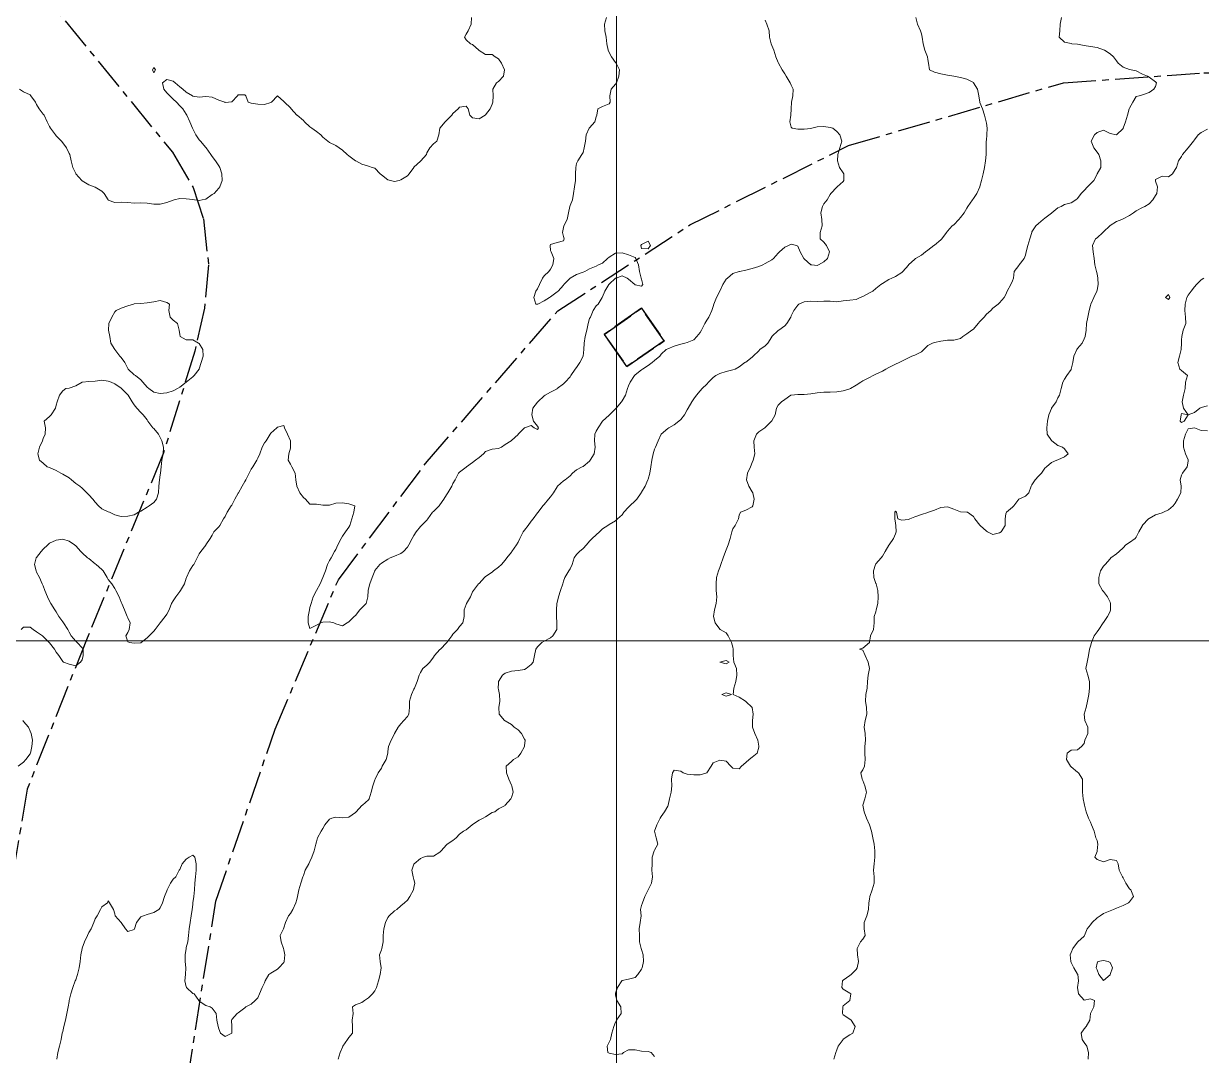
# Model space of a CAD drawing. Header units: centimetres. Extents: x 0 to 642158, y -847 to 649707.
# Drawn here: x 616421.2 to 616511.8, y 621155.5 to 621234.8 of the extents above; entities that cross this region are included whole.
import ezdxf

# ---------------------------------------------------------------- set-up
doc = ezdxf.new("R2010")
doc.units = ezdxf.units.CM
doc.header["$MEASUREMENT"] = 0
doc.linetypes.add('CENTERX2', pattern=[4, 2.5, -0.5, 0.5, -0.5])
doc.layers.add('MEV_grille', color=254, linetype='Continuous', lineweight=9)
doc.layers.add('WAL_topographie 0.5', color=253, linetype='Continuous', lineweight=20)
doc.layers.add('SPW_parcellaire cadastral', color=7, linetype='CENTERX2', lineweight=25, true_color=0xff0542)

# ---------------------------------------------------------------- blocks, each defined once
blk = doc.blocks.new('*U114')
at = {"layer": 'MEV_grille', "transparency": 33554687}
blk.add_lwpolyline([(-1338.461, 0), (1338.461, 0)], dxfattribs=at)
blk = doc.blocks.new('*U115')
at = {"layer": 'MEV_grille', "color": 0, "linetype": 'ByBlock', "lineweight": -2, "transparency": 16777216}
blk.add_blockref('*U114', (0, -1200), dxfattribs=at)
blk = doc.blocks.new('*U112')
at = {"layer": 'MEV_grille', "transparency": 33554687}
blk.add_lwpolyline([(0, 1825.476), (0, -1825.476)], dxfattribs=at)
blk = doc.blocks.new('*U113')
at = {"layer": 'MEV_grille', "color": 0, "linetype": 'ByBlock', "lineweight": -2, "transparency": 16777216}
blk.add_blockref('*U112', (1100, 0), dxfattribs=at)

msp = doc.modelspace()

# ---------------------------------------------------------------- linework, layer by layer
at = {"layer": 'SPW_parcellaire cadastral'}
for points in [[(616381.471, 621287.701), (616432.681, 621224.913), (616434.269, 621222.214), (616435.062, 621219.806), (616435.459, 621216.261), (616435.142, 621212.927), (616434.411, 621209.641), (616431.998, 621201.809), (616426.125, 621187.575), (616421.521, 621175.986), (616418.24, 621156.513)], [(616442.43, 621111.761), (616437.847, 621122.116), (616434.615, 621135.251), (616433.853, 621142.999), (616433.853, 621153.54), (616436.012, 621167.382), (616440.584, 621180.591), (616445.44, 621192.074), (616452.269, 621201.165), (616462.301, 621212.722), (616472.461, 621219.326), (616484.653, 621225.422), (616501.164, 621230.248), (616511.959, 621231.01), (616526.056, 621231.01), (616539.01, 621228.978), (616555.139, 621223.263), (616565.001, 621218.53), (616573.467, 621211.757), (616583.204, 621203.184), (616646.44, 621126.439), (616620.686, 621105.289)], [(616470.487, 621210.427), (616468.742, 621212.931), (616465.881, 621210.915), (616467.608, 621208.463), (616470.487, 621210.427)], [(616470.487, 621210.427), (616467.608, 621208.463), (616465.881, 621210.915), (616468.742, 621212.931), (616470.487, 621210.427)]]:
    msp.add_lwpolyline(points, dxfattribs=at)
at = {"layer": 'WAL_topographie 0.5'}
for points in [[(616455.665, 621235.25), (616455.635, 621234.75), (616455.408, 621234.25), (616455.25, 621233.977), (616455.146, 621233.75), (616455.25, 621233.541), (616455.6, 621233.25), (616455.75, 621233.187), (616456.227, 621232.75), (616456.25, 621232.725), (616456.75, 621232.417), (616457.25, 621232.411), (616457.5, 621232.25), (616457.75, 621232.099), (616457.975, 621231.75), (616458.198, 621231.25), (616458.133, 621230.75), (616457.75, 621230.344), (616457.584, 621230.25), (616457.313, 621229.75), (616457.336, 621229.25), (616457.304, 621228.75), (616457.25, 621228.596), (616457.1, 621228.25), (616456.75, 621227.773), (616456.725, 621227.75), (616456.25, 621227.479), (616455.75, 621227.554), (616455.554, 621227.75), (616455.417, 621228.25), (616455.25, 621228.442), (616454.75, 621228.383), (616454.639, 621228.25), (616454.25, 621227.882), (616454.161, 621227.75), (616453.75, 621227.354), (616453.656, 621227.25), (616453.25, 621226.75), (616453.25, 621226.75), (616453.153, 621226.25), (616453, 621225.75), (616452.75, 621225.55), (616452.477, 621225.25), (616452.25, 621224.855), (616452.207, 621224.75), (616451.788, 621224.25), (616451.75, 621224.23), (616451.25, 621223.767), (616451.235, 621223.75), (616450.879, 621223.25), (616450.75, 621223.099), (616450.25, 621222.783), (616450.107, 621222.75), (616449.75, 621222.668), (616449.456, 621222.75), (616449.25, 621222.802), (616448.75, 621223.176), (616448.663, 621223.25), (616448.25, 621223.68), (616448.031, 621223.75), (616447.75, 621223.835), (616447.25, 621223.985), (616446.776, 621224.25), (616446.75, 621224.262), (616446.25, 621224.638), (616446.128, 621224.75), (616445.75, 621225.071), (616445.513, 621225.25), (616445.25, 621225.431), (616444.75, 621225.671), (616444.628, 621225.75), (616444.25, 621226.073), (616444.083, 621226.25), (616443.75, 621226.504), (616443.399, 621226.75), (616443.25, 621226.869), (616442.833, 621227.25), (616442.75, 621227.342), (616442.262, 621227.75), (616442.25, 621227.762), (616441.814, 621228.25), (616441.75, 621228.329), (616441.306, 621228.75), (616441.25, 621228.817), (616440.75, 621229.25), (616440.3, 621228.75), (616440.25, 621228.724), (616439.75, 621228.583), (616439.25, 621228.594), (616438.75, 621228.683), (616438.5, 621228.75), (616438.333, 621229.25), (616438.25, 621229.313), (616437.75, 621229.333), (616437.7, 621229.25), (616437.25, 621228.776), (616437, 621228.75), (616436.75, 621228.735), (616436.708, 621228.75), (616436.25, 621228.917), (616435.75, 621229.146), (616435.25, 621229.2), (616434.75, 621229.13), (616434.25, 621229.229), (616434.217, 621229.25), (616433.75, 621229.53), (616433.475, 621229.75), (616433.25, 621229.93), (616432.902, 621230.25), (616432.75, 621230.359), (616432.25, 621230.507), (616431.935, 621230.25), (616432.022, 621229.75), (616432.25, 621229.473), (616432.478, 621229.25), (616432.75, 621229), (616433.005, 621228.75), (616433.25, 621228.464), (616433.481, 621228.25), (616433.75, 621227.846), (616433.797, 621227.75), (616434.029, 621227.25), (616434.235, 621226.75), (616434.25, 621226.719), (616434.495, 621226.25), (616434.75, 621225.869), (616434.839, 621225.75), (616435.25, 621225.271), (616435.268, 621225.25), (616435.632, 621224.75), (616435.75, 621224.583), (616435.984, 621224.25), (616436.25, 621223.877), (616436.324, 621223.75), (616436.49, 621223.25), (616436.517, 621222.75), (616436.333, 621222.25), (616436.25, 621222.163), (616435.898, 621221.75), (616435.75, 621221.655), (616435.25, 621221.318), (616434.978, 621221.25), (616434.75, 621221.209), (616434.393, 621221.25), (616434.25, 621221.27), (616433.75, 621221.338), (616433.25, 621221.367), (616432.813, 621221.25), (616432.75, 621221.236), (616432.25, 621221.047), (616431.75, 621220.931), (616431.25, 621220.913), (616430.75, 621220.989), (616430.25, 621221.022), (616429.75, 621221.012), (616429.25, 621221.06), (616428.75, 621221.068), (616428.25, 621221.043), (616427.75, 621221.235), (616427.736, 621221.25), (616427.427, 621221.75), (616427.25, 621221.914), (616426.75, 621222.223), (616426.672, 621222.25), (616426.25, 621222.411), (616425.75, 621222.717), (616425.716, 621222.75), (616425.264, 621223.25), (616425.25, 621223.27), (616425.019, 621223.75), (616424.912, 621224.25), (616424.789, 621224.75), (616424.75, 621224.824), (616424.541, 621225.25), (616424.25, 621225.64), (616424.163, 621225.75), (616423.75, 621226.18), (616423.687, 621226.25), (616423.323, 621226.75), (616423.25, 621226.879), (616423.065, 621227.25), (616422.816, 621227.75), (616422.75, 621227.842), (616422.44, 621228.25), (616422.25, 621228.589), (616422.168, 621228.75), (616421.815, 621229.25), (616421.75, 621229.31), (616421.25, 621229.56), (616420.933, 621229.75)], [(616466.042, 621235.25), (616465.901, 621234.75), (616465.929, 621234.25), (616466.01, 621233.75), (616466.067, 621233.25), (616466.169, 621232.75), (616466.25, 621232.562), (616466.422, 621232.25), (616466.75, 621231.798), (616466.788, 621231.75), (616467.06, 621231.25), (616467, 621230.75), (616466.81, 621230.25), (616466.75, 621230.15), (616466.417, 621229.75), (616466.303, 621229.25), (616466.333, 621228.75), (616466.25, 621228.635), (616465.75, 621228.429), (616465.393, 621228.25), (616465.303, 621227.75), (616465.25, 621227.625), (616465.153, 621227.25), (616464.75, 621226.787), (616464.719, 621226.75), (616464.489, 621226.25), (616464.429, 621225.75), (616464.342, 621225.25), (616464.25, 621224.9), (616464.15, 621224.75), (616463.857, 621224.25), (616463.75, 621224.036), (616463.683, 621223.75), (616463.667, 621223.25), (616463.671, 621222.75), (616463.588, 621222.25), (616463.51, 621221.75), (616463.444, 621221.25), (616463.25, 621220.813), (616463.233, 621220.75), (616463.129, 621220.25), (616463.024, 621219.75), (616462.771, 621219.25), (616462.75, 621219.125), (616462.678, 621218.75), (616462.75, 621218.45), (616462.783, 621218.25), (616462.75, 621218.107), (616462.25, 621217.985), (616461.75, 621217.825), (616461.712, 621217.75), (616461.75, 621217.375), (616461.783, 621217.25), (616462.009, 621216.75), (616461.936, 621216.25), (616461.75, 621215.925), (616461.615, 621215.75), (616461.25, 621215.422), (616461.128, 621215.25), (616460.901, 621214.75), (616460.75, 621214.408), (616460.625, 621214.25), (616460.469, 621213.75), (616460.625, 621213.25), (616460.75, 621213.228), (616460.782, 621213.25), (616461.25, 621213.496), (616461.679, 621213.75), (616461.75, 621213.797), (616462.25, 621214.192), (616462.328, 621214.25), (616462.75, 621214.712), (616462.777, 621214.75), (616463.25, 621215.243), (616463.261, 621215.25), (616463.75, 621215.528), (616464.25, 621215.698), (616464.371, 621215.75), (616464.75, 621215.952), (616465.25, 621216.154), (616465.422, 621216.25), (616465.75, 621216.4), (616466.133, 621216.75), (616466.25, 621216.86), (616466.75, 621217.168), (616467.25, 621217.18), (616467.75, 621217.036), (616468.25, 621216.821), (616468.3, 621216.75), (616468.507, 621216.25), (616468.594, 621215.75), (616468.721, 621215.25), (616468.75, 621215.15), (616468.85, 621214.75), (616468.75, 621214.633), (616468.25, 621214.722), (616468.227, 621214.75), (616467.75, 621215.17), (616467.639, 621215.25), (616467.25, 621215.425), (616466.783, 621215.25), (616466.75, 621215.239), (616466.25, 621214.785), (616466.224, 621214.75), (616465.909, 621214.25), (616465.75, 621213.813), (616465.717, 621213.75), (616465.4, 621213.25), (616465.25, 621213.125), (616465.036, 621212.75), (616464.824, 621212.25), (616464.75, 621212.139), (616464.631, 621211.75), (616464.528, 621211.25), (616464.41, 621210.75), (616464.325, 621210.25), (616464.312, 621209.75), (616464.25, 621209.25), (616464.25, 621209.25), (616463.993, 621208.75), (616463.75, 621208.372), (616463.65, 621208.25), (616463.317, 621207.75), (616463.25, 621207.669), (616462.867, 621207.25), (616462.75, 621207.13), (616462.264, 621206.75), (616462.25, 621206.74), (616461.75, 621206.492), (616461.345, 621206.25), (616461.25, 621206.19), (616460.778, 621205.75), (616460.75, 621205.712), (616460.394, 621205.25), (616460.307, 621204.75), (616460.45, 621204.25), (616460.75, 621203.875), (616460.817, 621203.75), (616460.75, 621203.625), (616460.5, 621203.75), (616460.25, 621203.917), (616459.75, 621203.75), (616459.75, 621203.75), (616459.265, 621203.25), (616459.25, 621203.234), (616458.75, 621202.765), (616458.729, 621202.75), (616458.25, 621202.455), (616457.974, 621202.25), (616457.75, 621202.148), (616457.25, 621202.091), (616456.75, 621201.926), (616456.583, 621201.75), (616456.25, 621201.462), (616455.981, 621201.25), (616455.75, 621201.076), (616455.281, 621200.75), (616455.25, 621200.718), (616454.75, 621200.326), (616454.677, 621200.25), (616454.425, 621199.75), (616454.25, 621199.456), (616454.151, 621199.25), (616453.857, 621198.75), (616453.75, 621198.59), (616453.545, 621198.25), (616453.25, 621197.813), (616453.19, 621197.75), (616452.75, 621197.325), (616452.674, 621197.25), (616452.325, 621196.75), (616452.25, 621196.657), (616451.835, 621196.25), (616451.75, 621196.154), (616451.428, 621195.75), (616451.25, 621195.481), (616451.116, 621195.25), (616450.855, 621194.75), (616450.75, 621194.561), (616450.446, 621194.25), (616450.25, 621194.098), (616449.75, 621193.893), (616449.432, 621193.75), (616449.25, 621193.65), (616448.75, 621193.333), (616448.635, 621193.25), (616448.25, 621192.774), (616448.236, 621192.75), (616448.031, 621192.25), (616447.856, 621191.75), (616447.75, 621191.361), (616447.724, 621191.25), (616447.697, 621190.75), (616447.588, 621190.25), (616447.25, 621189.912), (616447.093, 621189.75), (616446.75, 621189.336), (616446.654, 621189.25), (616446.25, 621188.83), (616446.125, 621188.75), (616445.75, 621188.528), (616445.25, 621188.696), (616445.096, 621188.75), (616444.75, 621188.83), (616444.25, 621188.802), (616444.094, 621188.75), (616443.75, 621188.573), (616443.25, 621188.321), (616443.122, 621188.75), (616443.128, 621189.25), (616443.213, 621189.75), (616443.25, 621189.926), (616443.352, 621190.25), (616443.507, 621190.75), (616443.75, 621191.236), (616443.758, 621191.25), (616444.039, 621191.75), (616444.25, 621192.236), (616444.257, 621192.25), (616444.449, 621192.75), (616444.607, 621193.25), (616444.75, 621193.55), (616444.879, 621193.75), (616445.155, 621194.25), (616445.25, 621194.403), (616445.397, 621194.75), (616445.65, 621195.25), (616445.75, 621195.413), (616445.98, 621195.75), (616446.25, 621196.104), (616446.333, 621196.25), (616446.477, 621196.75), (616446.625, 621197.25), (616446.694, 621197.75), (616446.25, 621197.893), (616445.75, 621197.969), (616445.25, 621197.957), (616444.75, 621197.803), (616444.25, 621197.788), (616443.75, 621197.883), (616443.25, 621197.886), (616442.917, 621198.25), (616442.75, 621198.393), (616442.487, 621198.75), (616442.25, 621199.25), (616442.25, 621199.25), (616442.173, 621199.75), (616442.131, 621200.25), (616441.855, 621200.75), (616441.75, 621200.95), (616441.583, 621201.25), (616441.641, 621201.75), (616441.75, 621202.167), (616441.769, 621202.25), (616441.75, 621202.749), (616441.75, 621202.75), (616441.519, 621203.25), (616441.303, 621203.75), (616441.25, 621203.917), (616440.75, 621203.794), (616440.712, 621203.75), (616440.25, 621203.341), (616440.194, 621203.25), (616439.892, 621202.75), (616439.75, 621202.576), (616439.589, 621202.25), (616439.408, 621201.75), (616439.25, 621201.421), (616439.167, 621201.25), (616438.866, 621200.75), (616438.75, 621200.572), (616438.575, 621200.25), (616438.326, 621199.75), (616438.25, 621199.606), (616438.047, 621199.25), (616437.769, 621198.75), (616437.75, 621198.715), (616437.487, 621198.25), (616437.25, 621197.8), (616437.213, 621197.75), (616436.893, 621197.25), (616436.75, 621196.926), (616436.622, 621196.75), (616436.318, 621196.25), (616436.25, 621196.138), (616435.881, 621195.75), (616435.75, 621195.5), (616435.588, 621195.25), (616435.259, 621194.75), (616435.25, 621194.736), (616434.878, 621194.25), (616434.75, 621194.068), (616434.586, 621193.75), (616434.326, 621193.25), (616434.25, 621193.155), (616434, 621192.75), (616433.774, 621192.25), (616433.75, 621192.187), (616433.61, 621191.75), (616433.318, 621191.25), (616433.25, 621191.155), (616432.946, 621190.75), (616432.75, 621190.461), (616432.623, 621190.25), (616432.429, 621189.75), (616432.25, 621189.434), (616432.12, 621189.25), (616431.75, 621188.762), (616431.74, 621188.75), (616431.361, 621188.25), (616431.25, 621188.132), (616430.889, 621187.75), (616430.75, 621187.606), (616430.276, 621187.25), (616430.25, 621187.231), (616429.75, 621187.187), (616429.375, 621187.25), (616429.25, 621187.294), (616429.093, 621187.75), (616429.25, 621188.013), (616429.351, 621188.25), (616429.428, 621188.75), (616429.25, 621189.132), (616429.216, 621189.25), (616429.002, 621189.75), (616428.798, 621190.25), (616428.75, 621190.353), (616428.588, 621190.75), (616428.347, 621191.25), (616428.25, 621191.406), (616428.018, 621191.75), (616427.75, 621192.097), (616427.663, 621192.25), (616427.364, 621192.75), (616427.25, 621192.854), (616426.815, 621193.25), (616426.75, 621193.299), (616426.25, 621193.69), (616426.167, 621193.75), (616425.75, 621194.131), (616425.644, 621194.25), (616425.25, 621194.677), (616425.168, 621194.75), (616424.75, 621195.04), (616424.25, 621195.189), (616423.75, 621195.117), (616423.25, 621194.874), (616423.101, 621194.75), (616422.75, 621194.423), (616422.603, 621194.25), (616422.25, 621193.784), (616422.222, 621193.75), (616422.087, 621193.25), (616422.21, 621192.75), (616422.25, 621192.662), (616422.458, 621192.25), (616422.68, 621191.75), (616422.75, 621191.6), (616422.882, 621191.25), (616423.073, 621190.75), (616423.25, 621190.422), (616423.341, 621190.25), (616423.656, 621189.75), (616423.75, 621189.602), (616423.955, 621189.25), (616424.25, 621188.826), (616424.307, 621188.75), (616424.642, 621188.25), (616424.75, 621188.047), (616424.91, 621187.75), (616425.25, 621187.343), (616425.36, 621187.25), (616425.75, 621186.837), (616425.825, 621186.75), (616425.829, 621186.25), (616425.75, 621185.927), (616425.63, 621185.75), (616425.25, 621185.453), (616424.75, 621185.585), (616424.313, 621185.75), (616424.25, 621185.786), (616423.959, 621186.25), (616423.75, 621186.503), (616423.619, 621186.75), (616423.25, 621187.213), (616423.224, 621187.25), (616422.75, 621187.707), (616422.689, 621187.75), (616422.25, 621188.077), (616421.988, 621188.25), (616421.75, 621188.433), (616421.25, 621188.439), (616421.05, 621188.25)], [(616489.825, 621235.25), (616489.963, 621234.75), (616490.171, 621234.25), (616490.25, 621234), (616490.319, 621233.75), (616490.395, 621233.25), (616490.521, 621232.75), (616490.712, 621232.25), (616490.75, 621232.036), (616490.794, 621231.75), (616490.883, 621231.25), (616491.25, 621231.073), (616491.75, 621230.944), (616492.25, 621230.84), (616492.75, 621230.75), (616492.75, 621230.75), (616493.25, 621230.645), (616493.75, 621230.521), (616494.25, 621230.26), (616494.263, 621230.25), (616494.562, 621229.75), (616494.656, 621229.25), (616494.74, 621228.75), (616494.75, 621228.726), (616494.935, 621228.25), (616495.1, 621227.75), (616495.23, 621227.25), (616495.25, 621227.139), (616495.301, 621226.75), (616495.287, 621226.25), (616495.25, 621225.833), (616495.24, 621225.75), (616495.241, 621225.25), (616495.223, 621224.75), (616495.17, 621224.25), (616495.101, 621223.75), (616495.005, 621223.25), (616494.88, 621222.75), (616494.75, 621222.283), (616494.74, 621222.25), (616494.52, 621221.75), (616494.25, 621221.353), (616494.17, 621221.25), (616493.823, 621220.75), (616493.75, 621220.62), (616493.533, 621220.25), (616493.25, 621219.899), (616493.122, 621219.75), (616492.75, 621219.34), (616492.625, 621219.25), (616492.25, 621218.846), (616492.179, 621218.75), (616491.831, 621218.25), (616491.75, 621218.188), (616491.25, 621217.783), (616491.212, 621217.75), (616490.75, 621217.387), (616490.561, 621217.25), (616490.25, 621217.015), (616489.802, 621216.75), (616489.75, 621216.709), (616489.264, 621216.25), (616489.25, 621216.237), (616488.835, 621215.75), (616488.75, 621215.686), (616488.25, 621215.364), (616487.972, 621215.25), (616487.75, 621215.139), (616487.25, 621214.836), (616487.128, 621214.75), (616486.75, 621214.44), (616486.506, 621214.25), (616486.25, 621214.099), (616485.75, 621213.832), (616485.554, 621213.75), (616485.25, 621213.611), (616484.75, 621213.555), (616484.25, 621213.485), (616483.75, 621213.428), (616483.25, 621213.462), (616482.75, 621213.462), (616482.25, 621213.439), (616481.75, 621213.461), (616481.25, 621213.409), (616480.842, 621213.25), (616480.75, 621213.174), (616480.434, 621212.75), (616480.25, 621212.336), (616480.209, 621212.25), (616479.899, 621211.75), (616479.75, 621211.581), (616479.286, 621211.25), (616479.25, 621211.227), (616478.765, 621210.75), (616478.75, 621210.728), (616478.449, 621210.25), (616478.25, 621210.046), (616477.838, 621209.75), (616477.75, 621209.663), (616477.32, 621209.25), (616477.25, 621209.171), (616476.75, 621208.783), (616476.693, 621208.75), (616476.25, 621208.42), (616475.93, 621208.25), (616475.75, 621208.203), (616475.25, 621208.063), (616474.75, 621207.907), (616474.439, 621207.75), (616474.25, 621207.618), (616473.886, 621207.25), (616473.75, 621207.096), (616473.404, 621206.75), (616473.25, 621206.586), (616472.967, 621206.25), (616472.75, 621205.97), (616472.607, 621205.75), (616472.317, 621205.25), (616472.25, 621205.12), (616472.04, 621204.75), (616471.75, 621204.371), (616471.6, 621204.25), (616471.25, 621203.963), (616470.844, 621203.75), (616470.75, 621203.691), (616470.25, 621203.25), (616470.25, 621203.25), (616470.026, 621202.75), (616469.803, 621202.25), (616469.75, 621202.107), (616469.641, 621201.75), (616469.528, 621201.25), (616469.447, 621200.75), (616469.373, 621200.25), (616469.25, 621199.806), (616469.237, 621199.75), (616469.015, 621199.25), (616468.75, 621198.79), (616468.723, 621198.75), (616468.371, 621198.25), (616468.25, 621198.13), (616467.836, 621197.75), (616467.75, 621197.656), (616467.37, 621197.25), (616467.25, 621197.059), (616466.9, 621196.75), (616466.75, 621196.595), (616466.25, 621196.321), (616466.159, 621196.25), (616465.75, 621195.969), (616465.521, 621195.75), (616465.25, 621195.521), (616464.955, 621195.25), (616464.75, 621195.025), (616464.5, 621194.75), (616464.25, 621194.475), (616463.974, 621194.25), (616463.75, 621194), (616463.554, 621193.75), (616463.407, 621193.25), (616463.25, 621192.917), (616463.165, 621192.75), (616462.856, 621192.25), (616462.75, 621191.958), (616462.681, 621191.75), (616462.523, 621191.25), (616462.354, 621190.75), (616462.25, 621190.327), (616462.235, 621190.25), (616462.194, 621189.75), (616462.198, 621189.25), (616462.238, 621188.75), (616462.241, 621188.25), (616461.917, 621187.75), (616461.75, 621187.61), (616461.25, 621187.363), (616461.08, 621187.25), (616460.75, 621186.913), (616460.623, 621186.75), (616460.514, 621186.25), (616460.405, 621185.75), (616460.25, 621185.554), (616459.88, 621185.25), (616459.75, 621185.173), (616459.25, 621185.101), (616458.75, 621185.047), (616458.25, 621184.898), (616458.06, 621184.75), (616457.758, 621184.25), (616457.75, 621184.125), (616457.73, 621183.75), (616457.75, 621183.643), (616457.829, 621183.25), (616457.857, 621182.75), (616457.763, 621182.25), (616457.792, 621181.75), (616458.21, 621181.25), (616458.25, 621181.224), (616458.75, 621180.946), (616458.959, 621180.75), (616459.25, 621180.531), (616459.512, 621180.25), (616459.75, 621179.836), (616459.787, 621179.75), (616459.75, 621179.322), (616459.745, 621179.25), (616459.467, 621178.75), (616459.25, 621178.475), (616458.904, 621178.25), (616458.75, 621178.117), (616458.327, 621177.75), (616458.355, 621177.25), (616458.552, 621176.75), (616458.75, 621176.293), (616458.77, 621176.25), (616458.864, 621175.75), (616458.75, 621175.344), (616458.705, 621175.25), (616458.263, 621174.75), (616458.25, 621174.74), (616457.75, 621174.46), (616457.454, 621174.25), (616457.25, 621174.181), (616456.75, 621173.861), (616456.561, 621173.75), (616456.25, 621173.595), (616455.75, 621173.269), (616455.728, 621173.25), (616455.25, 621172.864), (616455.047, 621172.75), (616454.75, 621172.524), (616454.489, 621172.25), (616454.25, 621172.031), (616453.8, 621171.75), (616453.75, 621171.706), (616453.331, 621171.25), (616453.25, 621171.143), (616452.75, 621170.848), (616452.25, 621170.832), (616451.975, 621170.75), (616451.75, 621170.645), (616451.264, 621170.25), (616451.25, 621170.225), (616451.074, 621169.75), (616451.189, 621169.25), (616451.25, 621169.036), (616451.325, 621168.75), (616451.25, 621168.417), (616451.207, 621168.25), (616450.937, 621167.75), (616450.75, 621167.466), (616450.522, 621167.25), (616450.25, 621167.024), (616449.921, 621166.75), (616449.75, 621166.625), (616449.341, 621166.25), (616449.25, 621166.121), (616449.052, 621165.75), (616448.93, 621165.25), (616448.875, 621164.75), (616448.878, 621164.25), (616448.785, 621163.75), (616448.75, 621163.65), (616448.596, 621163.25), (616448.646, 621162.75), (616448.718, 621162.25), (616448.664, 621161.75), (616448.523, 621161.25), (616448.365, 621160.75), (616448.25, 621160.5), (616448.063, 621160.25), (616447.75, 621159.95), (616447.438, 621159.75), (616447.25, 621159.592), (616446.75, 621159.406), (616446.522, 621159.25), (616446.573, 621158.75), (616446.49, 621158.25), (616446.523, 621157.75), (616446.529, 621157.25), (616446.25, 621156.898), (616446.142, 621156.75), (616445.777, 621156.25), (616445.75, 621156.167), (616445.571, 621155.75), (616445.417, 621155.25)], [(616501.018, 621235.25), (616500.924, 621234.75), (616500.893, 621234.25), (616500.839, 621233.75), (616501.25, 621233.372), (616501.75, 621233.257), (616501.813, 621233.25), (616502.25, 621233.216), (616502.75, 621233.121), (616503.25, 621233.047), (616503.75, 621232.968), (616504.25, 621232.776), (616504.319, 621232.75), (616504.75, 621232.459), (616505.023, 621232.25), (616505.25, 621231.924), (616505.364, 621231.75), (616505.75, 621231.443), (616506.25, 621231.277), (616506.365, 621231.25), (616506.75, 621231.167), (616507.25, 621230.914), (616507.63, 621230.75), (616507.75, 621230.682), (616508.25, 621230.329), (616508.325, 621230.25), (616508.25, 621229.969), (616508.11, 621229.75), (616507.75, 621229.513), (616507.25, 621229.329), (616506.977, 621229.25), (616506.75, 621229.184), (616506.504, 621228.75), (616506.25, 621228.303), (616506.232, 621228.25), (616506.081, 621227.75), (616505.95, 621227.25), (616505.759, 621226.75), (616505.75, 621226.733), (616505.25, 621226.25), (616505.25, 621226.25), (616505.25, 621226.25), (616504.75, 621226.347), (616504.25, 621226.611), (616503.75, 621226.436), (616503.564, 621226.25), (616503.303, 621225.75), (616503.51, 621225.25), (616503.75, 621224.917), (616503.886, 621224.75), (616504.037, 621224.25), (616504.033, 621223.75), (616503.771, 621223.25), (616503.75, 621223.219), (616503.503, 621222.75), (616503.25, 621222.489), (616503.014, 621222.25), (616502.75, 621221.983), (616502.525, 621221.75), (616502.25, 621221.359), (616502.11, 621221.25), (616501.75, 621221.019), (616501.25, 621220.885), (616500.994, 621220.75), (616500.75, 621220.636), (616500.265, 621220.25), (616500.25, 621220.237), (616499.75, 621219.843), (616499.618, 621219.75), (616499.25, 621219.427), (616499.058, 621219.25), (616498.75, 621218.788), (616498.732, 621218.75), (616498.593, 621218.25), (616498.435, 621217.75), (616498.307, 621217.25), (616498.25, 621217.015), (616498.162, 621216.75), (616497.771, 621216.25), (616497.75, 621216.22), (616497.381, 621215.75), (616497.33, 621215.25), (616497.25, 621215.045), (616497.123, 621214.75), (616496.847, 621214.25), (616496.75, 621213.989), (616496.622, 621213.75), (616496.25, 621213.35), (616496.147, 621213.25), (616495.75, 621212.927), (616495.598, 621212.75), (616495.25, 621212.471), (616495.083, 621212.25), (616494.75, 621211.906), (616494.627, 621211.75), (616494.25, 621211.332), (616494.121, 621211.25), (616493.75, 621210.951), (616493.433, 621210.75), (616493.25, 621210.606), (616492.75, 621210.477), (616492.25, 621210.482), (616491.75, 621210.391), (616491.25, 621210.297), (616491.104, 621210.25), (616490.75, 621210.057), (616490.428, 621209.75), (616490.25, 621209.587), (616489.75, 621209.333), (616489.528, 621209.25), (616489.25, 621209.115), (616488.75, 621208.856), (616488.542, 621208.75), (616488.25, 621208.639), (616487.75, 621208.371), (616487.524, 621208.25), (616487.25, 621208.106), (616486.75, 621207.868), (616486.547, 621207.75), (616486.25, 621207.612), (616485.75, 621207.352), (616485.592, 621207.25), (616485.25, 621207.026), (616484.793, 621206.75), (616484.75, 621206.731), (616484.25, 621206.579), (616483.75, 621206.503), (616483.25, 621206.488), (616482.75, 621206.477), (616482.25, 621206.43), (616481.75, 621206.346), (616481.25, 621206.289), (616480.75, 621206.31), (616480.25, 621206.262), (616480.222, 621206.25), (616479.75, 621205.927), (616479.491, 621205.75), (616479.25, 621205.479), (616479.105, 621205.25), (616479, 621204.75), (616478.75, 621204.288), (616478.725, 621204.25), (616478.25, 621203.775), (616478.21, 621203.75), (616477.75, 621203.432), (616477.568, 621203.25), (616477.368, 621202.75), (616477.393, 621202.25), (616477.455, 621201.75), (616477.317, 621201.25), (616477.25, 621201.088), (616477.104, 621200.75), (616476.897, 621200.25), (616476.817, 621199.75), (616476.991, 621199.25), (616477.25, 621198.826), (616477.285, 621198.75), (616477.395, 621198.25), (616477.294, 621197.75), (616477.25, 621197.68), (616476.75, 621197.427), (616476.345, 621197.25), (616476.25, 621197.028), (616476.186, 621196.75), (616475.934, 621196.25), (616475.75, 621195.97), (616475.678, 621195.75), (616475.555, 621195.25), (616475.396, 621194.75), (616475.25, 621194.379), (616475.207, 621194.25), (616475.01, 621193.75), (616474.838, 621193.25), (616474.75, 621193.007), (616474.654, 621192.75), (616474.512, 621192.25), (616474.477, 621191.75), (616474.489, 621191.25), (616474.524, 621190.75), (616474.485, 621190.25), (616474.349, 621189.75), (616474.276, 621189.25), (616474.401, 621188.75), (616474.75, 621188.271), (616474.792, 621188.25), (616475.25, 621187.982), (616475.406, 621187.75), (616475.652, 621187.25), (616475.75, 621186.889), (616475.78, 621186.75), (616475.772, 621186.25), (616475.83, 621185.75), (616476.028, 621185.25), (616476.06, 621184.75), (616475.99, 621184.25), (616475.838, 621183.75), (616475.794, 621183.25), (616476.25, 621183.049), (616476.719, 621182.75), (616476.75, 621182.719), (616477.25, 621182.25), (616477.25, 621182.25), (616477.318, 621181.75), (616477.257, 621181.25), (616477.274, 621180.75), (616477.447, 621180.25), (616477.674, 621179.75), (616477.75, 621179.279), (616477.756, 621179.25), (616477.75, 621179.222), (616477.63, 621178.75), (616477.25, 621178.429), (616477.008, 621178.25), (616476.75, 621178.025), (616476.435, 621177.75), (616476.25, 621177.548), (616475.75, 621177.602), (616475.597, 621177.75), (616475.25, 621178.123), (616474.75, 621178.221), (616474.25, 621178.007), (616474.104, 621177.75), (616473.75, 621177.25), (616473.75, 621177.25), (616473.25, 621177.083), (616472.75, 621177.09), (616472.25, 621177.147), (616471.942, 621177.25), (616471.75, 621177.364), (616471.25, 621177.45), (616471.131, 621177.25), (616471.045, 621176.75), (616471.07, 621176.25), (616471.025, 621175.75), (616470.894, 621175.25), (616470.777, 621174.75), (616470.75, 621174.673), (616470.494, 621174.25), (616470.25, 621173.888), (616470.163, 621173.75), (616469.924, 621173.25), (616469.75, 621172.75), (616469.861, 621172.25), (616469.992, 621171.75), (616469.75, 621171.309), (616469.714, 621171.25), (616469.57, 621170.75), (616469.556, 621170.25), (616469.522, 621169.75), (616469.576, 621169.25), (616469.509, 621168.75), (616469.25, 621168.25), (616469.25, 621168.25), (616468.995, 621167.75), (616468.807, 621167.25), (616468.75, 621167.05), (616468.67, 621166.75), (616468.703, 621166.25), (616468.63, 621165.75), (616468.562, 621165.25), (616468.577, 621164.75), (616468.594, 621164.25), (616468.719, 621163.75), (616468.75, 621163.672), (616468.855, 621163.25), (616468.89, 621162.75), (616468.791, 621162.25), (616468.75, 621162.163), (616468.46, 621161.75), (616468.25, 621161.522), (616467.75, 621161.384), (616467.25, 621161.276), (616467.216, 621161.25), (616466.905, 621160.75), (616466.75, 621160.303), (616466.728, 621160.25), (616466.75, 621160.173), (616466.85, 621159.75), (616467.142, 621159.25), (616467.182, 621158.75), (616466.824, 621158.25), (616466.75, 621158.096), (616466.614, 621157.75), (616466.467, 621157.25), (616466.346, 621156.75), (616466.25, 621156.558), (616466.102, 621156.25), (616466.155, 621155.75), (616466.25, 621155.712), (616466.75, 621155.601), (616467.25, 621155.641), (616467.35, 621155.75), (616467.75, 621155.967), (616468.25, 621155.958), (616468.75, 621155.844), (616469.25, 621155.836), (616469.478, 621155.75), (616469.75, 621155.45)], [(616478.25, 621235.05), (616478.382, 621234.75), (616478.548, 621234.25), (616478.587, 621233.75), (616478.712, 621233.25), (616478.75, 621233.113), (616478.904, 621232.75), (616479.062, 621232.25), (616479.25, 621231.8), (616479.266, 621231.75), (616479.554, 621231.25), (616479.75, 621230.945), (616479.863, 621230.75), (616480.164, 621230.25), (616480.25, 621230.058), (616480.398, 621229.75), (616480.367, 621229.25), (616480.268, 621228.75), (616480.25, 621228.25), (616480.25, 621228.25), (616480.222, 621227.75), (616480.137, 621227.25), (616480.25, 621226.841), (616480.327, 621226.75), (616480.75, 621226.689), (616481.25, 621226.677), (616481.75, 621226.728), (616481.837, 621226.75), (616482.25, 621226.857), (616482.75, 621226.896), (616483.25, 621226.802), (616483.445, 621226.75), (616483.75, 621226.5), (616483.989, 621226.25), (616484.133, 621225.75), (616483.98, 621225.25), (616483.818, 621224.75), (616483.813, 621224.25), (616483.954, 621223.75), (616484.25, 621223.317), (616484.278, 621223.25), (616484.283, 621222.75), (616484.25, 621222.667), (616483.781, 621222.25), (616483.75, 621222.224), (616483.3, 621221.75), (616483.25, 621221.673), (616483.021, 621221.25), (616482.75, 621220.94), (616482.645, 621220.75), (616482.528, 621220.25), (616482.606, 621219.75), (616482.625, 621219.25), (616482.46, 621218.75), (616482.461, 621218.25), (616482.75, 621218.011), (616482.947, 621217.75), (616483.192, 621217.25), (616483.027, 621216.75), (616482.75, 621216.487), (616482.339, 621216.25), (616482.25, 621216.212), (616481.833, 621216.25), (616481.75, 621216.265), (616481.25, 621216.722), (616481.203, 621216.75), (616480.929, 621217.25), (616480.75, 621217.691), (616480.659, 621217.75), (616480.25, 621217.85), (616480.036, 621217.75), (616479.75, 621217.614), (616479.34, 621217.25), (616479.25, 621217.158), (616478.881, 621216.75), (616478.75, 621216.646), (616478.25, 621216.352), (616478.068, 621216.25), (616477.75, 621216.126), (616477.25, 621215.976), (616476.75, 621215.865), (616476.272, 621215.75), (616476.25, 621215.746), (616475.75, 621215.591), (616475.347, 621215.25), (616475.25, 621215.149), (616475.002, 621214.75), (616474.76, 621214.25), (616474.75, 621214.227), (616474.51, 621213.75), (616474.306, 621213.25), (616474.25, 621213.05), (616474.138, 621212.75), (616473.917, 621212.25), (616473.75, 621212.005), (616473.616, 621211.75), (616473.36, 621211.25), (616473.25, 621211.067), (616472.997, 621210.75), (616472.75, 621210.511), (616472.25, 621210.296), (616472.071, 621210.25), (616471.75, 621210.166), (616471.25, 621210.005), (616470.75, 621209.799), (616470.632, 621209.75), (616470.25, 621209.389), (616470.139, 621209.25), (616469.75, 621208.913), (616469.565, 621208.75), (616469.25, 621208.534), (616468.828, 621208.25), (616468.75, 621208.203), (616468.25, 621207.806), (616468.199, 621207.75), (616467.875, 621207.25), (616467.75, 621206.974), (616467.671, 621206.75), (616467.5, 621206.25), (616467.25, 621205.807), (616467.212, 621205.75), (616466.794, 621205.25), (616466.75, 621205.2), (616466.28, 621204.75), (616466.25, 621204.719), (616465.75, 621204.25), (616465.75, 621204.25), (616465.401, 621203.75), (616465.25, 621203.487), (616465.152, 621203.25), (616465.126, 621202.75), (616465.187, 621202.25), (616465.089, 621201.75), (616464.792, 621201.25), (616464.75, 621201.188), (616464.25, 621200.78), (616464.184, 621200.75), (616463.75, 621200.511), (616463.445, 621200.25), (616463.25, 621200.041), (616462.869, 621199.75), (616462.75, 621199.68), (616462.281, 621199.25), (616462.25, 621199.213), (616461.978, 621198.75), (616461.75, 621198.432), (616461.594, 621198.25), (616461.25, 621197.86), (616461.154, 621197.75), (616460.788, 621197.25), (616460.75, 621197.201), (616460.41, 621196.75), (616460.25, 621196.559), (616460.031, 621196.25), (616459.75, 621195.89), (616459.655, 621195.75), (616459.395, 621195.25), (616459.25, 621194.952), (616459.132, 621194.75), (616458.777, 621194.25), (616458.75, 621194.2), (616458.393, 621193.75), (616458.25, 621193.563), (616457.967, 621193.25), (616457.75, 621193.045), (616457.366, 621192.75), (616457.25, 621192.641), (616456.75, 621192.321), (616456.66, 621192.25), (616456.25, 621191.793), (616456.207, 621191.75), (616455.827, 621191.25), (616455.75, 621191.132), (616455.599, 621190.75), (616455.297, 621190.25), (616455.25, 621190.171), (616455.112, 621189.75), (616455.115, 621189.25), (616455.006, 621188.75), (616454.75, 621188.481), (616454.595, 621188.25), (616454.25, 621187.88), (616454.168, 621187.75), (616453.782, 621187.25), (616453.75, 621187.214), (616453.286, 621186.75), (616453.25, 621186.715), (616452.831, 621186.25), (616452.75, 621186.136), (616452.464, 621185.75), (616452.25, 621185.514), (616451.931, 621185.25), (616451.75, 621184.958), (616451.651, 621184.75), (616451.503, 621184.25), (616451.285, 621183.75), (616451.25, 621183.669), (616451.068, 621183.25), (616450.903, 621182.75), (616450.908, 621182.25), (616450.855, 621181.75), (616450.75, 621181.578), (616450.484, 621181.25), (616450.25, 621181.01), (616450.037, 621180.75), (616449.755, 621180.25), (616449.75, 621180.239), (616449.5, 621179.75), (616449.294, 621179.25), (616449.25, 621178.875), (616449.237, 621178.75), (616449.104, 621178.25), (616448.819, 621177.75), (616448.75, 621177.587), (616448.5, 621177.25), (616448.266, 621176.75), (616448.25, 621176.706), (616448.093, 621176.25), (616447.968, 621175.75), (616447.819, 621175.25), (616447.75, 621175.168), (616447.294, 621174.75), (616447.25, 621174.721), (616446.804, 621174.25), (616446.75, 621174.196), (616446.25, 621173.839), (616445.75, 621173.789), (616445.25, 621173.821), (616444.941, 621173.75), (616444.75, 621173.67), (616444.411, 621173.25), (616444.25, 621172.956), (616444.11, 621172.75), (616443.836, 621172.25), (616443.75, 621171.938), (616443.706, 621171.75), (616443.588, 621171.25), (616443.398, 621170.75), (616443.25, 621170.417), (616443.159, 621170.25), (616442.892, 621169.75), (616442.75, 621169.346), (616442.719, 621169.25), (616442.563, 621168.75), (616442.394, 621168.25), (616442.309, 621167.75), (616442.25, 621167.5), (616442.167, 621167.25), (616441.933, 621166.75), (616441.75, 621166.433), (616441.605, 621166.25), (616441.368, 621165.75), (616441.25, 621165.341), (616441.21, 621165.25), (616440.954, 621164.75), (616441.031, 621164.25), (616441.214, 621163.75), (616441.25, 621163.645), (616441.338, 621163.25), (616441.282, 621162.75), (616441.25, 621162.673), (616440.866, 621162.25), (616440.75, 621162.154), (616440.25, 621161.859), (616440.094, 621161.75), (616439.825, 621161.25), (616439.75, 621161.1), (616439.594, 621160.75), (616439.385, 621160.25), (616439.25, 621159.946), (616439.046, 621159.75), (616438.75, 621159.479), (616438.327, 621159.25), (616438.25, 621159.187), (616437.75, 621158.806), (616437.673, 621158.75), (616437.25, 621158.292), (616437.219, 621158.25), (616437.25, 621157.751), (616437.25, 621157.75), (616437.25, 621157.25), (616437.25, 621157.25), (616436.75, 621156.972), (616436.393, 621157.25), (616436.25, 621157.583), (616436.204, 621157.75), (616436.103, 621158.25), (616436.058, 621158.75), (616435.75, 621159.15), (616435.583, 621159.25), (616435.25, 621159.375), (616434.75, 621159.687), (616434.725, 621159.75), (616434.344, 621160.25), (616434.25, 621160.294), (616433.78, 621160.75), (616433.75, 621160.8), (616433.652, 621161.25), (616433.683, 621161.75), (616433.706, 621162.25), (616433.664, 621162.75), (616433.657, 621163.25), (616433.733, 621163.75), (616433.75, 621163.815), (616433.864, 621164.25), (616433.928, 621164.75), (616433.966, 621165.25), (616434.051, 621165.75), (616434.134, 621166.25), (616434.204, 621166.75), (616434.25, 621167.113), (616434.266, 621167.25), (616434.337, 621167.75), (616434.388, 621168.25), (616434.401, 621168.75), (616434.454, 621169.25), (616434.517, 621169.75), (616434.518, 621170.25), (616434.406, 621170.75), (616434.25, 621170.922), (616433.972, 621170.75), (616433.75, 621170.607), (616433.438, 621170.25), (616433.25, 621169.821), (616433.212, 621169.75), (616432.956, 621169.25), (616432.75, 621169.066), (616432.543, 621168.75), (616432.28, 621168.25), (616432.25, 621168.173), (616432.088, 621167.75), (616431.911, 621167.25), (616431.75, 621166.865), (616431.635, 621166.75), (616431.25, 621166.512), (616430.75, 621166.361), (616430.464, 621166.25), (616430.25, 621166.171), (616429.93, 621165.75), (616429.769, 621165.25), (616429.75, 621165.212), (616429.25, 621165.046), (616429.083, 621165.25), (616428.75, 621165.75), (616428.75, 621165.75), (616428.275, 621166.25), (616428.25, 621166.417), (616428.15, 621166.75), (616427.841, 621167.25), (616427.75, 621167.417), (616427.691, 621167.25), (616427.25, 621166.95), (616427.154, 621166.75), (616426.912, 621166.25), (616426.75, 621166.01), (616426.657, 621165.75), (616426.428, 621165.25), (616426.25, 621164.966), (616426.154, 621164.75), (616425.938, 621164.25), (616425.75, 621163.777), (616425.74, 621163.75), (616425.637, 621163.25), (616425.583, 621162.75), (616425.519, 621162.25), (616425.393, 621161.75), (616425.25, 621161.336), (616425.21, 621161.25), (616425.034, 621160.75), (616424.87, 621160.25), (616424.762, 621159.75), (616424.75, 621159.659), (616424.671, 621159.25), (616424.566, 621158.75), (616424.465, 621158.25), (616424.343, 621157.75), (616424.25, 621157.368), (616424.218, 621157.25), (616424.128, 621156.75), (616424.006, 621156.25), (616423.888, 621155.75), (616423.81, 621155.25)], [(616431.25, 621231.016), (616431.39, 621231.25), (616431.25, 621231.409), (616431.153, 621231.25), (616431.25, 621231.016)], [(616512.25, 621226.691), (616511.75, 621226.422), (616511.526, 621226.25), (616511.25, 621225.853), (616511.171, 621225.75), (616510.75, 621225.25), (616510.75, 621225.25), (616510.323, 621224.75), (616510.25, 621224.583), (616510, 621224.25), (616509.856, 621223.75), (616509.75, 621223.583), (616509.55, 621223.25), (616509.25, 621223.027), (616508.75, 621223.076), (616508.25, 621222.825), (616508.236, 621222.75), (616508.25, 621222.685), (616508.393, 621222.25), (616508.349, 621221.75), (616508.25, 621221.578), (616508.033, 621221.25), (616507.75, 621220.955), (616507.417, 621220.75), (616507.25, 621220.654), (616506.75, 621220.417), (616506.545, 621220.25), (616506.25, 621220.046), (616505.75, 621219.785), (616505.652, 621219.75), (616505.25, 621219.593), (616504.75, 621219.275), (616504.724, 621219.25), (616504.25, 621218.795), (616504.196, 621218.75), (616503.75, 621218.348), (616503.628, 621218.25), (616503.39, 621217.75), (616503.451, 621217.25), (616503.536, 621216.75), (616503.578, 621216.25), (616503.704, 621215.75), (616503.75, 621215.571), (616503.814, 621215.25), (616503.831, 621214.75), (616503.75, 621214.321), (616503.734, 621214.25), (616503.516, 621213.75), (616503.283, 621213.25), (616503.25, 621213.145), (616503.138, 621212.75), (616503.052, 621212.25), (616502.95, 621211.75), (616502.906, 621211.25), (616502.831, 621210.75), (616502.75, 621210.571), (616502.595, 621210.25), (616502.25, 621209.833), (616502.191, 621209.75), (616501.962, 621209.25), (616501.882, 621208.75), (616501.762, 621208.25), (616501.75, 621208.23), (616501.434, 621207.75), (616501.25, 621207.481), (616501.128, 621207.25), (616500.981, 621206.75), (616500.861, 621206.25), (616500.75, 621206.036), (616500.599, 621205.75), (616500.262, 621205.25), (616500.25, 621205.222), (616500.057, 621204.75), (616499.932, 621204.25), (616499.887, 621203.75), (616499.927, 621203.25), (616500.25, 621202.78), (616500.276, 621202.75), (616500.75, 621202.375), (616501.103, 621202.25), (616501.25, 621202.118), (616501.542, 621201.75), (616501.25, 621201.5), (616500.75, 621201.283), (616500.673, 621201.25), (616500.25, 621201.088), (616499.854, 621200.75), (616499.75, 621200.65), (616499.477, 621200.25), (616499.25, 621200.037), (616498.985, 621199.75), (616498.75, 621199.363), (616498.686, 621199.25), (616498.505, 621198.75), (616498.25, 621198.481), (616497.75, 621198.25), (616497.75, 621198.25), (616497.345, 621197.75), (616497.25, 621197.644), (616496.786, 621197.25), (616496.75, 621197.139), (616496.7, 621196.75), (616496.697, 621196.25), (616496.377, 621195.75), (616496.25, 621195.671), (616495.75, 621195.553), (616495.332, 621195.75), (616495.25, 621195.801), (616494.764, 621196.25), (616494.75, 621196.268), (616494.357, 621196.75), (616494.25, 621196.929), (616493.785, 621197.25), (616493.75, 621197.263), (616493.25, 621197.282), (616492.75, 621197.5), (616492.25, 621197.675), (616491.75, 621197.616), (616491.25, 621197.403), (616490.792, 621197.25), (616490.75, 621197.236), (616490.25, 621197.092), (616489.75, 621196.9), (616489.35, 621196.75), (616489.25, 621196.708), (616488.75, 621196.635), (616488.45, 621196.75), (616488.327, 621197.25), (616488.25, 621197.327), (616488.221, 621197.25), (616488.214, 621196.75), (616488.25, 621196.417), (616488.295, 621196.25), (616488.317, 621195.75), (616488.25, 621195.596), (616488.095, 621195.25), (616487.762, 621194.75), (616487.75, 621194.734), (616487.462, 621194.25), (616487.25, 621193.871), (616487.153, 621193.75), (616486.75, 621193.282), (616486.731, 621193.25), (616486.581, 621192.75), (616486.604, 621192.25), (616486.75, 621191.778), (616486.763, 621191.75), (616486.896, 621191.25), (616486.92, 621190.75), (616486.9, 621190.25), (616486.779, 621189.75), (616486.75, 621189.614), (616486.625, 621189.25), (616486.62, 621188.75), (616486.574, 621188.25), (616486.35, 621187.75), (616486.25, 621187.25), (616486.25, 621187.249), (616485.75, 621186.821), (616485.5, 621186.75), (616485.75, 621186.65), (616485.932, 621186.25), (616486.159, 621185.75), (616486.25, 621185.25), (616486.25, 621185.25), (616486.25, 621185.25), (616486.15, 621184.75), (616486.102, 621184.25), (616486.071, 621183.75), (616485.986, 621183.25), (616485.964, 621182.75), (616486.019, 621182.25), (616486.05, 621181.75), (616485.917, 621181.25), (616485.85, 621180.75), (616485.932, 621180.25), (616485.955, 621179.75), (616485.909, 621179.25), (616485.893, 621178.75), (616485.934, 621178.25), (616485.875, 621177.75), (616485.75, 621177.464), (616485.6, 621177.25), (616485.687, 621176.75), (616485.75, 621176.65), (616485.898, 621176.25), (616486.033, 621175.75), (616485.908, 621175.25), (616485.75, 621174.75), (616485.85, 621174.25), (616486.023, 621173.75), (616486.25, 621173.25), (616486.25, 621173.25), (616486.421, 621172.75), (616486.523, 621172.25), (616486.616, 621171.75), (616486.667, 621171.25), (616486.676, 621170.75), (616486.625, 621170.25), (616486.576, 621169.75), (616486.614, 621169.25), (616486.617, 621168.75), (616486.472, 621168.25), (616486.283, 621167.75), (616486.25, 621167.536), (616486.201, 621167.25), (616486.179, 621166.75), (616486.054, 621166.25), (616485.846, 621165.75), (616485.861, 621165.25), (616485.917, 621164.75), (616485.75, 621164.469), (616485.566, 621164.25), (616485.302, 621163.75), (616485.342, 621163.25), (616485.404, 621162.75), (616485.319, 621162.25), (616485.25, 621162.139), (616484.861, 621161.75), (616484.75, 621161.659), (616484.25, 621161.298), (616484.191, 621161.25), (616484.139, 621160.75), (616484.25, 621160.617), (616484.75, 621160.306), (616484.833, 621160.25), (616484.75, 621159.75), (616484.75, 621159.75), (616484.25, 621159.333), (616484.208, 621159.25), (616484.187, 621158.75), (616484.25, 621158.639), (616484.75, 621158.313), (616484.861, 621158.25), (616485.15, 621157.75), (616484.985, 621157.25), (616484.75, 621157.112), (616484.25, 621156.774), (616484.227, 621156.75), (616483.844, 621156.25), (616483.75, 621155.95), (616483.667, 621155.75), (616483.513, 621155.25)], [(616469.424, 621217.75), (616469.25, 621217.5), (616468.75, 621217.528), (616468.689, 621217.75), (616468.75, 621217.833), (616469.25, 621218.083), (616469.424, 621217.75)], [(616511.964, 621215.25), (616511.75, 621215.109), (616511.391, 621214.75), (616511.25, 621214.57), (616510.974, 621214.25), (616510.75, 621213.925), (616510.641, 621213.75), (616510.524, 621213.25), (616510.511, 621212.75), (616510.562, 621212.25), (616510.568, 621211.75), (616510.372, 621211.25), (616510.259, 621210.75), (616510.25, 621210.5), (616510.241, 621210.25), (616510.208, 621209.75), (616510.095, 621209.25), (616509.967, 621208.75), (616510.125, 621208.25), (616510.25, 621208.135), (616510.704, 621207.75), (616510.546, 621207.25), (616510.521, 621206.75), (616510.39, 621206.25), (616510.306, 621205.75), (616510.389, 621205.25), (616510.75, 621204.75), (616511.25, 621204.929), (616511.641, 621205.25), (616511.75, 621205.308), (616512.25, 621205.428)], [(616432.75, 621206.577), (616433.076, 621206.75), (616433.25, 621206.866), (616433.739, 621207.25), (616433.75, 621207.26), (616434.25, 621207.662), (616434.368, 621207.75), (616434.74, 621208.25), (616434.75, 621208.274), (616434.907, 621208.75), (616435.048, 621209.25), (616435.015, 621209.75), (616434.75, 621210.229), (616434.7, 621210.25), (616434.25, 621210.5), (616433.75, 621210.511), (616433.292, 621210.75), (616433.25, 621210.917), (616433.2, 621211.25), (616433.073, 621211.75), (616432.75, 621212.012), (616432.5, 621212.25), (616432.417, 621212.75), (616432.458, 621213.25), (616432.25, 621213.362), (616431.75, 621213.534), (616431.25, 621213.43), (616430.75, 621213.349), (616430.25, 621213.3), (616429.75, 621213.26), (616429.689, 621213.25), (616429.25, 621213.113), (616428.75, 621212.934), (616428.373, 621212.75), (616428.25, 621212.656), (616428.027, 621212.25), (616427.8, 621211.75), (616427.762, 621211.25), (616427.876, 621210.75), (616427.963, 621210.25), (616428.25, 621209.75), (616428.25, 621209.75), (616428.656, 621209.25), (616428.75, 621209.135), (616429.015, 621208.75), (616429.25, 621208.293), (616429.28, 621208.25), (616429.75, 621207.821), (616429.857, 621207.75), (616430.25, 621207.432), (616430.406, 621207.25), (616430.75, 621206.871), (616430.875, 621206.75), (616431.25, 621206.476), (616431.75, 621206.377), (616432.25, 621206.436), (616432.75, 621206.577)], [(616509.25, 621213.611), (616509.354, 621213.75), (616509.25, 621213.977), (616509.022, 621213.75), (616509.25, 621213.611)], [(616429.75, 621197.069), (616430.091, 621197.25), (616430.25, 621197.335), (616430.75, 621197.642), (616430.902, 621197.75), (616431.25, 621198.01), (616431.464, 621198.25), (616431.609, 621198.75), (616431.642, 621199.25), (616431.695, 621199.75), (616431.75, 621200.125), (616431.778, 621200.25), (616431.828, 621200.75), (616431.882, 621201.25), (616431.984, 621201.75), (616431.996, 621202.25), (616431.874, 621202.75), (616431.75, 621203.005), (616431.613, 621203.25), (616431.25, 621203.681), (616431.175, 621203.75), (616430.803, 621204.25), (616430.75, 621204.344), (616430.43, 621204.75), (616430.25, 621204.922), (616429.945, 621205.25), (616429.75, 621205.513), (616429.583, 621205.75), (616429.28, 621206.25), (616429.25, 621206.283), (616428.783, 621206.75), (616428.75, 621206.781), (616428.25, 621207.117), (616427.968, 621207.25), (616427.75, 621207.334), (616427.25, 621207.392), (616426.75, 621207.337), (616426.25, 621207.297), (616425.776, 621207.25), (616425.75, 621207.243), (616425.25, 621206.96), (616424.75, 621206.795), (616424.5, 621206.75), (616424.25, 621206.576), (616424, 621206.25), (616423.826, 621205.75), (616423.75, 621205.472), (616423.693, 621205.25), (616423.361, 621204.75), (616423.25, 621204.6), (616422.838, 621204.25), (616422.942, 621203.75), (616422.901, 621203.25), (616422.75, 621202.917), (616422.695, 621202.75), (616422.457, 621202.25), (616422.353, 621201.75), (616422.471, 621201.25), (616422.75, 621201.032), (616423.066, 621200.75), (616423.25, 621200.683), (616423.75, 621200.473), (616424.108, 621200.25), (616424.25, 621200.19), (616424.75, 621199.901), (616424.935, 621199.75), (616425.25, 621199.475), (616425.573, 621199.25), (616425.75, 621199.112), (616426.108, 621198.75), (616426.25, 621198.602), (616426.559, 621198.25), (616426.75, 621198.028), (616427.003, 621197.75), (616427.25, 621197.511), (616427.75, 621197.293), (616427.856, 621197.25), (616428.25, 621197.056), (616428.75, 621196.933), (616429.25, 621196.942), (616429.75, 621197.069)], [(616510.25, 621204.162), (616510.438, 621204.25), (616510.749, 621204.75), (616510.25, 621204.833), (616510.224, 621204.75), (616510.15, 621204.25), (616510.25, 621204.162)], [(616512.25, 621203.519), (616511.75, 621203.528), (616511.25, 621203.73), (616510.75, 621203.667), (616510.558, 621203.25), (616510.408, 621202.75), (616510.392, 621202.25), (616510.539, 621201.75), (616510.75, 621201.275), (616510.759, 621201.25), (616510.75, 621201.179), (616510.679, 621200.75), (616510.317, 621200.25), (616510.25, 621200.107), (616510.152, 621199.75), (616510.212, 621199.25), (616510.192, 621198.75), (616509.935, 621198.25), (616509.75, 621197.956), (616509.598, 621197.75), (616509.25, 621197.442), (616508.865, 621197.25), (616508.75, 621197.217), (616508.25, 621197.056), (616507.75, 621196.786), (616507.717, 621196.75), (616507.25, 621196.259), (616507.244, 621196.25), (616506.96, 621195.75), (616506.75, 621195.342), (616506.669, 621195.25), (616506.25, 621194.934), (616505.974, 621194.75), (616505.75, 621194.532), (616505.461, 621194.25), (616505.25, 621194.05), (616504.821, 621193.75), (616504.75, 621193.685), (616504.364, 621193.25), (616504.25, 621193.107), (616504.028, 621192.75), (616503.881, 621192.25), (616503.891, 621191.75), (616504.173, 621191.25), (616504.25, 621191.176), (616504.561, 621190.75), (616504.75, 621190.35), (616504.796, 621190.25), (616504.797, 621189.75), (616504.75, 621189.641), (616504.542, 621189.25), (616504.25, 621188.79), (616504.221, 621188.75), (616503.887, 621188.25), (616503.75, 621188.06), (616503.541, 621187.75), (616503.326, 621187.25), (616503.25, 621186.981), (616503.164, 621186.75), (616503.101, 621186.25), (616502.992, 621185.75), (616502.888, 621185.25), (616503.036, 621184.75), (616503.173, 621184.25), (616503.181, 621183.75), (616503.117, 621183.25), (616503.024, 621182.75), (616502.922, 621182.25), (616502.769, 621181.75), (616502.81, 621181.25), (616503.038, 621180.75), (616503.034, 621180.25), (616502.819, 621179.75), (616502.75, 621179.5), (616502.568, 621179.25), (616502.25, 621179.016), (616501.75, 621178.971), (616501.462, 621178.75), (616501.401, 621178.25), (616501.715, 621177.75), (616501.75, 621177.702), (616502.25, 621177.283), (616502.317, 621177.25), (616502.643, 621176.75), (616502.638, 621176.25), (616502.646, 621175.75), (616502.694, 621175.25), (616502.75, 621174.893), (616502.779, 621174.75), (616502.911, 621174.25), (616503.092, 621173.75), (616503.25, 621173.45), (616503.333, 621173.25), (616503.523, 621172.75), (616503.667, 621172.25), (616503.75, 621172.036), (616503.819, 621171.75), (616503.773, 621171.25), (616503.75, 621171.2), (616503.583, 621170.75), (616503.75, 621170.577), (616504.25, 621170.391), (616504.75, 621170.578), (616505.25, 621170.5), (616505.363, 621170.25), (616505.457, 621169.75), (616505.697, 621169.25), (616505.75, 621169.173), (616505.976, 621168.75), (616506.25, 621168.325), (616506.34, 621168.25), (616506.554, 621167.75), (616506.25, 621167.319), (616506.167, 621167.25), (616505.75, 621167.034), (616505.25, 621166.839), (616505.011, 621166.75), (616504.75, 621166.637), (616504.25, 621166.432), (616503.983, 621166.25), (616503.75, 621166.106), (616503.384, 621165.75), (616503.25, 621165.56), (616502.992, 621165.25), (616502.778, 621164.75), (616502.75, 621164.69), (616502.272, 621164.25), (616502.25, 621164.233), (616501.891, 621163.75), (616501.75, 621163.427), (616501.685, 621163.25), (616501.726, 621162.75), (616501.75, 621162.673), (616501.97, 621162.25), (616502.25, 621161.783), (616502.269, 621161.75), (616502.331, 621161.25), (616502.25, 621160.75), (616502.318, 621160.25), (616502.75, 621159.775), (616503.25, 621159.875), (616503.55, 621159.75), (616503.5, 621159.25), (616503.25, 621158.75), (616503.25, 621158.75), (616503.206, 621158.25), (616502.925, 621157.75), (616502.75, 621157.566), (616502.519, 621157.25), (616502.607, 621156.75), (616502.75, 621156.512), (616502.962, 621156.25), (616503.094, 621155.75), (616503.067, 621155.25)], [(616475.25, 621185.614), (616475.481, 621185.75), (616475.25, 621185.857), (616474.75, 621185.75), (616475.25, 621185.614)], [(616475.25, 621183.13), (616475.656, 621183.25), (616475.25, 621183.391), (616474.908, 621183.25), (616475.25, 621183.13)], [(616421.192, 621181.25), (616421.25, 621181.171), (616421.631, 621180.75), (616421.75, 621180.437), (616421.818, 621180.25), (616421.931, 621179.75), (616421.889, 621179.25), (616421.788, 621178.75), (616421.75, 621178.702), (616421.422, 621178.25), (616421.25, 621178.05), (616420.833, 621177.75)], [(616504.769, 621161.75), (616504.75, 621161.714), (616504.25, 621161.275), (616503.885, 621161.75), (616503.75, 621162.1), (616503.685, 621162.25), (616503.75, 621162.625), (616503.812, 621162.75), (616504.25, 621162.83), (616504.6, 621162.75), (616504.75, 621162.671), (616504.936, 621162.25), (616504.769, 621161.75)]]:
    msp.add_lwpolyline(points, dxfattribs=at)

# ---------------------------------------------------------------- block references
at = {"layer": 'MEV_grille', "transparency": 33554687}
for name, p in [('*U113', (615366.814, 620593.644)), ('*U115', (616669.481, 622387.381))]:
    msp.add_blockref(name, p, dxfattribs=at)

doc.saveas('drawing.dxf')
